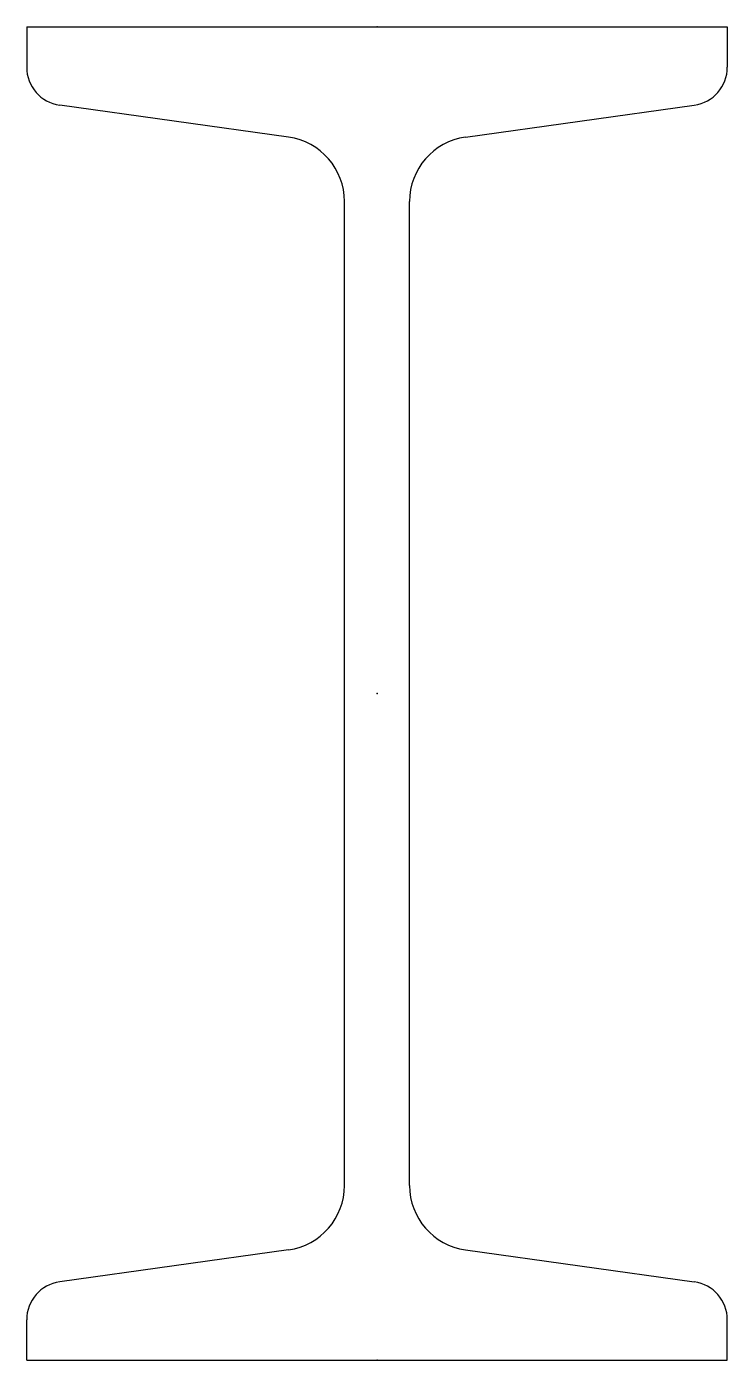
# Model space of a CAD drawing. Header units: millimetres. Extents: x -21 to 21, y -40 to 40.
import ezdxf

# ---------------------------------------------------------------- set-up
doc = ezdxf.new("R2010")
doc.units = ezdxf.units.MM
doc.layers.add('Profile', color=7, linetype='Continuous')

msp = doc.modelspace()

# ---------------------------------------------------------------- linework, layer by layer
at = {"layer": 'Profile'}
for p, q in [((-21, 40), (21, 40)), ((-21, 40), (-21, 37.57)), ((21, 40), (21, 37.57)), ((-5.309, 33.373), (-19.019, 35.293)), ((5.309, 33.373), (19.019, 35.293)), ((-1.95, -29.511), (-1.95, 29.511)), ((1.95, -29.511), (1.95, 29.511)), ((-5.309, -33.373), (-19.019, -35.293)), ((5.309, -33.373), (19.019, -35.293)), ((-21, -40), (-21, -37.57)), ((21, -40), (21, -37.57)), ((-21, -40), (21, -40))]:
    msp.add_line(p, q, dxfattribs=at)
for centre, radius, start, end in [((-18.7, 37.57), 2.3, 180, 262.03), ((18.7, 37.57), 2.3, 277.97, 0), ((-5.85, 29.511), 3.9, 0, 82.03), ((5.85, 29.511), 3.9, 97.97, 180), ((-5.85, -29.511), 3.9, 277.97, 0), ((5.85, -29.511), 3.9, 180, 262.03), ((-18.7, -37.57), 2.3, 97.97, 180), ((18.7, -37.57), 2.3, 0, 82.03)]:
    msp.add_arc(centre, radius, start, end, dxfattribs=at)
for p in [(0, 40), (0, 0), (0, -40)]:
    msp.add_point(p, dxfattribs=at)

doc.saveas('drawing.dxf')
